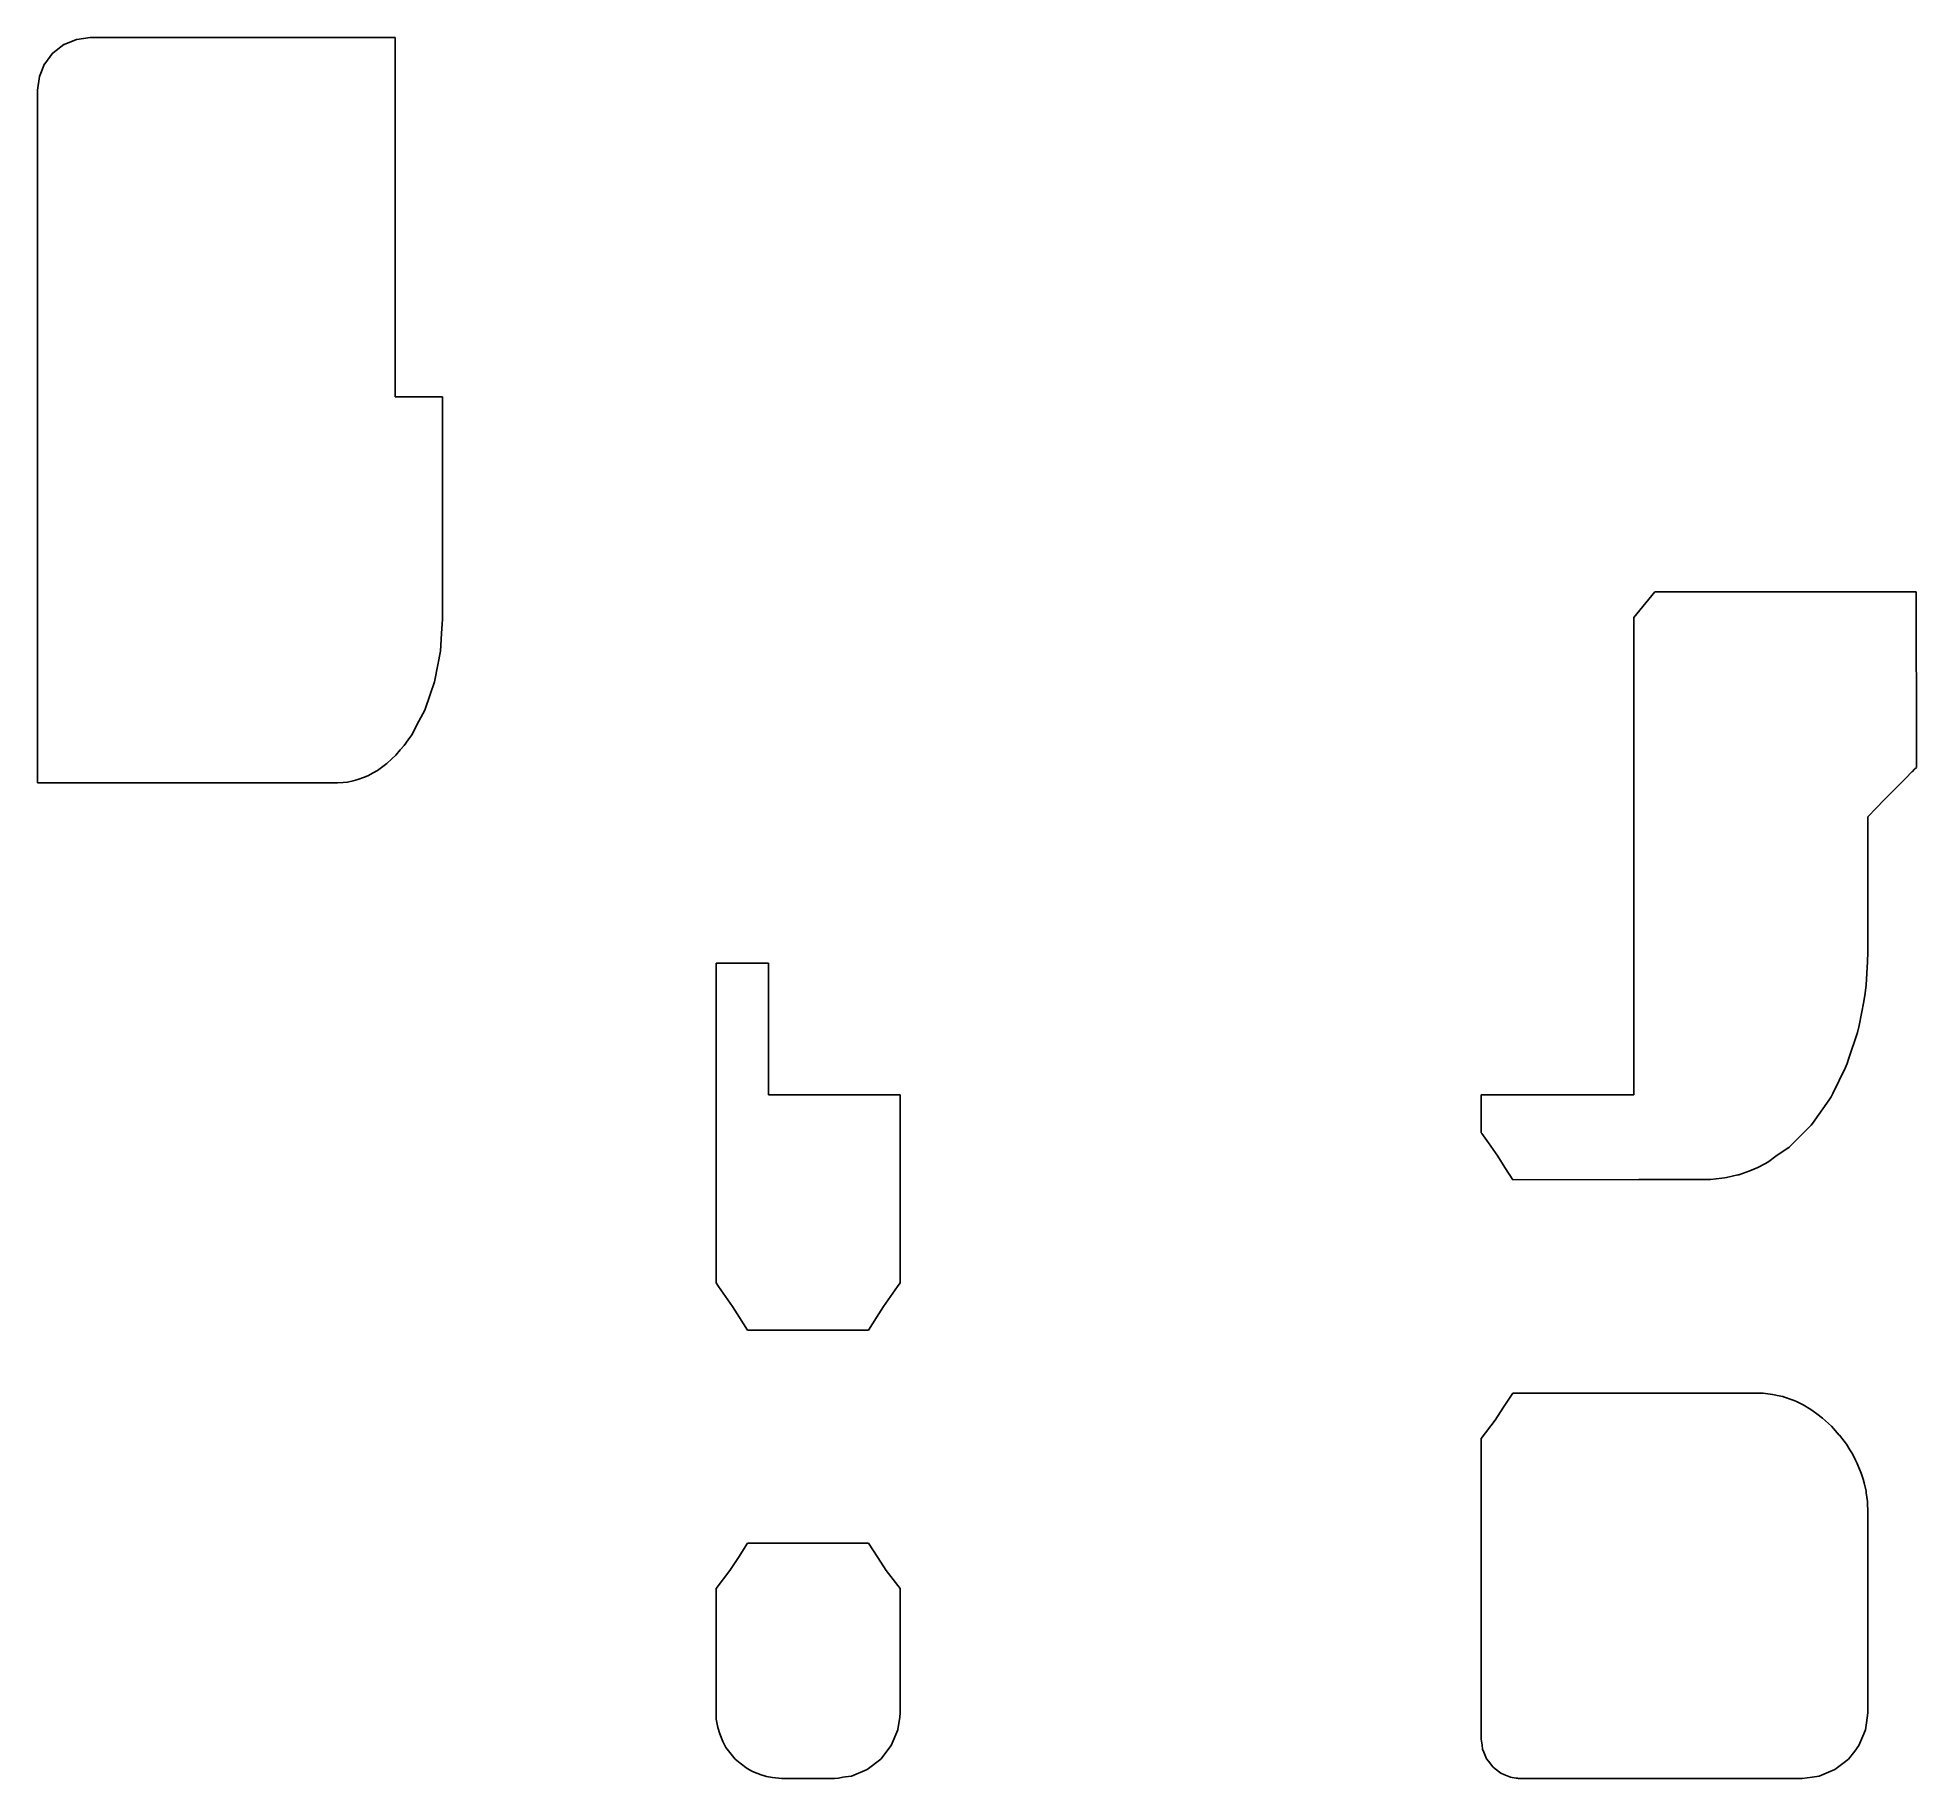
# Model space of a CAD drawing. Header units: metres. Extents: x 2.4 to 73.9, y -16 to 50.2.
import ezdxf

# ---------------------------------------------------------------- set-up
doc = ezdxf.new("R2010")
doc.units = ezdxf.units.M

msp = doc.modelspace()

# ---------------------------------------------------------------- linework, layer by layer
for p, q in [((3.405, 49.934), (3.882, 50.132)), ((3.882, 50.132), (3.888, 50.133)), ((3.888, 50.133), (4.4, 50.2)), ((4.4, 50.2), (4.501, 50.2)), ((4.501, 50.2), (4.509, 50.2)), ((4.509, 50.2), (4.518, 50.2)), ((4.518, 50.2), (4.526, 50.2)), ((4.526, 50.2), (4.534, 50.2)), ((4.534, 50.2), (4.539, 50.2)), ((4.539, 50.2), (15.895, 50.2)), ((15.895, 50.2), (15.9, 50.2)), ((15.9, 50.2), (15.906, 50.2)), ((15.906, 50.2), (15.913, 50.2)), ((15.913, 50.2), (15.92, 50.2)), ((15.92, 50.2), (15.926, 50.2)), ((15.926, 50.2), (16, 50.2)), ((16, 50.2), (16, 50.148)), ((16, 50.148), (16, 45.2)), ((16, 50.148), (16, 50.148)), ((2.671, 49.204), (2.986, 49.614)), ((2.986, 49.614), (2.99, 49.618)), ((2.99, 49.618), (3.4, 49.932)), ((3.4, 49.932), (3.405, 49.934)), ((2.401, 48.205), (2.468, 48.718)), ((2.468, 48.718), (2.47, 48.723)), ((2.47, 48.723), (2.668, 49.2)), ((2.668, 49.2), (2.671, 49.204)), ((2.4, 48.2), (2.401, 48.205)), ((2.4, 45.231), (2.4, 48.2)), ((2.4, 45.184), (2.4, 45.231)), ((2.4, 44.199), (2.4, 45.184)), ((16, 45.2), (16, 45.186)), ((16, 45.186), (16, 44.213)), ((2.4, 44.196), (2.4, 44.199)), ((2.4, 44.192), (2.4, 44.196)), ((2.4, 43.245), (2.4, 44.192)), ((16, 44.213), (16, 44.171)), ((16, 44.171), (16, 43.218)), ((2.4, 43.236), (2.4, 43.245)), ((2.4, 43.089), (2.4, 43.236)), ((2.4, 42.132), (2.4, 43.089)), ((16, 43.218), (16, 43.09)), ((16, 43.09), (16, 42.205)), ((16, 42.205), (16, 41.928)), ((2.4, 41.339), (2.4, 42.132)), ((16, 41.928), (16, 41.158)), ((2.4, 40.741), (2.4, 41.339)), ((2.4, 39.353), (2.4, 40.741)), ((16, 41.158), (16, 40.665)), ((16, 40.665), (16, 40.052)), ((16, 40.052), (16, 39.266)), ((2.4, 38.622), (2.4, 39.353)), ((2.4, 38.098), (2.4, 38.622)), ((16, 39.266), (16, 37.988)), ((2.4, 30.992), (2.4, 38.098)), ((16, 37.988), (16, 37.677)), ((16, 37.677), (16, 36.538)), ((16, 36.538), (17.141, 36.538)), ((17.141, 36.538), (17.8, 36.538)), ((17.8, 36.538), (17.8, 35.294)), ((17.8, 35.294), (17.8, 32.855)), ((17.8, 32.855), (17.8, 31.335)), ((2.4, 28.323), (2.4, 30.992)), ((17.8, 31.335), (17.8, 29.536)), ((17.8, 29.536), (17.8, 28.084)), ((63.9, 29.129), (63.108, 28.142)), ((64.205, 29.129), (63.9, 29.129)), ((64.298, 29.129), (64.205, 29.129)), ((64.339, 29.129), (64.298, 29.129)), ((66.052, 29.129), (64.339, 29.129)), ((68.27, 29.129), (66.052, 29.129)), ((73.835, 29.129), (68.27, 29.129)), ((73.85, 23.017), (73.835, 29.129)), ((2.4, 26.111), (2.4, 28.323)), ((17.8, 28.084), (17.765, 27.537)), ((63.101, 28.133), (63.1, 28.131)), ((63.1, 28.131), (63.1, 28.08)), ((63.1, 28.08), (63.1, 27.991)), ((63.1, 27.991), (63.1, 27.672)), ((63.108, 28.142), (63.101, 28.133)), ((17.765, 27.537), (17.723, 26.87)), ((63.1, 27.672), (63.1, 10)), ((17.723, 26.87), (17.621, 26.344)), ((2.4, 21.861), (2.4, 26.111)), ((17.621, 26.344), (17.496, 25.703)), ((17.329, 25.218), (17.126, 24.627)), ((17.496, 25.703), (17.329, 25.218)), ((17.126, 24.627), (16.902, 24.202)), ((16.628, 23.684), (16.497, 23.499)), ((16.902, 24.202), (16.628, 23.684)), ((16.022, 22.91), (15.87, 22.768)), ((16.195, 23.11), (16.022, 22.91)), ((16.338, 23.274), (16.195, 23.11)), ((16.497, 23.499), (16.338, 23.274)), ((73.849, 22.447), (73.85, 23.017)), ((15.164, 22.242), (14.961, 22.129)), ((15.331, 22.335), (15.164, 22.242)), ((15.526, 22.478), (15.331, 22.335)), ((15.686, 22.596), (15.526, 22.478)), ((15.87, 22.768), (15.686, 22.596)), ((73.449, 22.042), (73.678, 22.273)), ((73.678, 22.273), (73.686, 22.282)), ((73.686, 22.282), (73.781, 22.378)), ((73.781, 22.378), (73.849, 22.447)), ((8.661, 21.861), (2.4, 21.861)), ((13.8, 21.861), (8.661, 21.861)), ((14.015, 21.878), (13.8, 21.861)), ((14.192, 21.891), (14.015, 21.878)), ((14.405, 21.94), (14.192, 21.891)), ((14.58, 21.981), (14.405, 21.94)), ((14.789, 22.062), (14.58, 21.981)), ((14.961, 22.129), (14.789, 22.062)), ((72.628, 21.209), (72.94, 21.525)), ((72.94, 21.525), (73.155, 21.743)), ((73.155, 21.743), (73.43, 22.022)), ((73.43, 22.022), (73.449, 22.042)), ((72, 20.572), (72.315, 20.891)), ((72.315, 20.891), (72.628, 21.209)), ((72, 17.819), (72, 20.572)), ((72, 17.541), (72, 17.819)), ((72, 15.416), (72, 17.541)), ((71.933, 14.174), (71.987, 15.05)), ((71.987, 15.05), (72, 15.415)), ((72, 15.415), (72, 15.416)), ((72, 15.415), (72, 15.415)), ((28.2, 11.847), (28.2, 15)), ((28.2, 15), (29.749, 15)), ((29.749, 15), (30.2, 15)), ((30.2, 15), (30.2, 13.189)), ((71.845, 13.543), (71.899, 13.855)), ((71.899, 13.855), (71.933, 14.174)), ((30.2, 13.189), (30.2, 12.651)), ((71.671, 12.626), (71.845, 13.543)), ((30.2, 12.651), (30.2, 12.451)), ((30.2, 12.451), (30.2, 12.393)), ((30.2, 12.393), (30.2, 12.194)), ((30.2, 12.194), (30.2, 12.136)), ((71.285, 11.385), (71.607, 12.37)), ((71.607, 12.37), (71.671, 12.626)), ((28.2, 10.402), (28.2, 11.847)), ((30.2, 12.136), (30.2, 11.952)), ((30.2, 11.952), (30.2, 11.896)), ((30.2, 11.896), (30.2, 11.739)), ((30.2, 11.739), (30.2, 11.69)), ((30.2, 11.69), (30.2, 11.571)), ((30.2, 11.571), (30.2, 11.533)), ((30.2, 11.533), (30.2, 10.506)), ((70.667, 10.04), (71.143, 11.006)), ((71.143, 11.006), (71.22, 11.19)), ((71.22, 11.19), (71.285, 11.385)), ((28.2, 10.253), (28.2, 10.402)), ((28.2, 9.226), (28.2, 10.253)), ((30.2, 10.506), (30.2, 10)), ((70.604, 9.917), (70.667, 10.04)), ((30.2, 10), (33.723, 10)), ((33.723, 10), (35.2, 10)), ((35.2, 10), (35.2, 8.821)), ((35.2, 10), (35.2, 10)), ((59.277, 10), (57.3, 10)), ((57.3, 10), (57.3, 8.556)), ((59.411, 10), (59.277, 10)), ((62.617, 10), (59.411, 10)), ((63.1, 10), (62.617, 10)), ((69.897, 8.9), (70.532, 9.803)), ((70.532, 9.803), (70.604, 9.917)), ((28.2, 2.846), (28.2, 9.226)), ((35.2, 8.821), (35.2, 2.846)), ((69.011, 7.999), (69.802, 8.788)), ((69.802, 8.788), (69.851, 8.84)), ((69.851, 8.84), (69.897, 8.9)), ((57.3, 8.556), (57.318, 8.53)), ((57.318, 8.53), (57.573, 8.166)), ((57.573, 8.166), (57.928, 7.658)), ((68.502, 7.658), (68.978, 7.974)), ((68.978, 7.974), (68.995, 7.985)), ((68.995, 7.985), (69.011, 7.999)), ((57.928, 7.658), (58.199, 7.237)), ((58.199, 7.237), (58.5, 6.761)), ((67.514, 7.102), (67.82, 7.231)), ((67.82, 7.231), (68.113, 7.378)), ((68.113, 7.378), (68.232, 7.462)), ((68.232, 7.462), (68.502, 7.658)), ((58.5, 6.761), (63.293, 6.771)), ((63.293, 6.771), (66.024, 6.771)), ((66.024, 6.771), (66.452, 6.826)), ((66.452, 6.826), (66.552, 6.833)), ((66.552, 6.833), (66.632, 6.851)), ((66.632, 6.851), (67.061, 6.948)), ((67.061, 6.948), (67.099, 6.956)), ((67.099, 6.956), (67.514, 7.102)), ((28.298, 2.706), (28.2, 2.846)), ((28.828, 1.948), (28.298, 2.706)), ((35.102, 2.706), (34.572, 1.948)), ((35.2, 2.846), (35.102, 2.706)), ((29.099, 1.527), (28.828, 1.948)), ((29.4, 1.051), (29.099, 1.527)), ((34.301, 1.527), (34, 1.051)), ((34.572, 1.948), (34.301, 1.527)), ((32.023, 1.051), (29.4, 1.051)), ((34, 1.051), (32.023, 1.051)), ((58.5, -1.344), (58.152, -1.885)), ((62.517, -1.351), (58.5, -1.344)), ((68.023, -1.349), (62.517, -1.351)), ((68.371, -1.402), (68.023, -1.349)), ((68.393, -1.403), (68.371, -1.402)), ((68.557, -1.439), (68.393, -1.403)), ((58.152, -1.885), (57.83, -2.378)), ((68.771, -1.481), (68.557, -1.439)), ((68.801, -1.491), (68.771, -1.481)), ((69.158, -1.61), (68.801, -1.491)), ((69.29, -1.672), (69.158, -1.61)), ((69.545, -1.793), (69.29, -1.672)), ((69.838, -1.975), (69.545, -1.793)), ((69.924, -2.028), (69.838, -1.975)), ((70.061, -2.135), (69.924, -2.028)), ((70.283, -2.299), (70.061, -2.135)), ((57.83, -2.378), (57.3, -3.071)), ((70.395, -2.401), (70.283, -2.299)), ((70.617, -2.603), (70.395, -2.401)), ((70.918, -2.941), (70.617, -2.603)), ((57.3, -3.071), (57.3, -4.224)), ((70.919, -2.942), (70.918, -2.941)), ((70.92, -2.943), (70.919, -2.942)), ((71.185, -3.287), (70.92, -2.943)), ((71.321, -3.504), (71.185, -3.287)), ((71.414, -3.652), (71.321, -3.504)), ((57.3, -4.224), (57.3, -5.813)), ((71.539, -3.903), (71.414, -3.652)), ((71.603, -4.025), (71.539, -3.903)), ((71.627, -4.084), (71.603, -4.025)), ((71.753, -4.392), (71.627, -4.084)), ((71.824, -4.623), (71.753, -4.392)), ((71.866, -4.76), (71.824, -4.623)), ((71.933, -5.079), (71.866, -4.76)), ((71.942, -5.123), (71.933, -5.079)), ((71.944, -5.138), (71.942, -5.123)), ((71.986, -5.465), (71.944, -5.138)), ((71.991, -5.583), (71.986, -5.465)), ((72, -5.795), (71.991, -5.583)), ((57.3, -5.813), (57.3, -7.005)), ((72, -6.281), (72, -5.795)), ((72, -7.792), (72, -6.281)), ((29.052, -7.595), (29.4, -7.054)), ((29.4, -7.054), (31.017, -7.054)), ((31.017, -7.054), (34, -7.054)), ((34, -7.054), (34.348, -7.595)), ((57.3, -7.005), (57.3, -7.869)), ((28.73, -8.088), (29.052, -7.595)), ((34.348, -7.595), (34.67, -8.088)), ((72, -8.773), (72, -7.792)), ((72, -7.792), (72, -7.792)), ((28.2, -8.78), (28.73, -8.088)), ((34.67, -8.088), (35.2, -8.78)), ((57.3, -7.869), (57.3, -7.981)), ((57.3, -7.981), (57.3, -8.605)), ((28.2, -9.706), (28.2, -8.78)), ((35.2, -8.78), (35.2, -9.537)), ((35.2, -8.78), (35.2, -8.78)), ((57.3, -8.605), (57.3, -8.72)), ((57.3, -8.72), (57.3, -14.177)), ((72, -9.418), (72, -8.773)), ((28.2, -10.816), (28.2, -9.706)), ((35.2, -9.537), (35.2, -10.511)), ((72, -9.535), (72, -9.418)), ((72, -13.5), (72, -9.535)), ((35.2, -10.511), (35.2, -11.18)), ((28.2, -11.521), (28.2, -10.816)), ((35.2, -11.18), (35.2, -11.606)), ((28.2, -11.949), (28.2, -11.521)), ((28.2, -12.189), (28.2, -11.949)), ((35.2, -11.606), (35.2, -11.846)), ((35.2, -11.846), (35.2, -13.5)), ((28.2, -13.5), (28.2, -12.189)), ((28.203, -13.557), (28.2, -13.5)), ((28.212, -13.745), (28.203, -13.557)), ((35.2, -13.5), (35.192, -13.673)), ((71.95, -13.882), (72, -13.5)), ((28.246, -13.934), (28.212, -13.745)), ((28.266, -14.063), (28.246, -13.934)), ((28.34, -14.309), (28.266, -14.063)), ((35.113, -14.151), (34.867, -14.746)), ((35.115, -14.145), (35.113, -14.151)), ((35.116, -14.141), (35.115, -14.145)), ((35.192, -13.673), (35.116, -14.141)), ((57.3, -14.177), (57.3, -14.403)), ((71.813, -14.394), (71.915, -14.147)), ((71.915, -14.147), (71.95, -13.882)), ((28.46, -14.597), (28.34, -14.309)), ((28.579, -14.821), (28.46, -14.597)), ((28.774, -15.075), (28.579, -14.821)), ((34.864, -14.752), (34.472, -15.263)), ((34.867, -14.746), (34.864, -14.752)), ((57.3, -14.403), (57.3, -14.5)), ((57.3, -14.5), (57.311, -14.596)), ((57.311, -14.596), (57.319, -14.647)), ((57.319, -14.647), (57.331, -14.732)), ((57.331, -14.732), (57.351, -14.888)), ((57.351, -14.888), (57.397, -15)), ((57.397, -15), (57.501, -15.25)), ((71.268, -15.268), (71.503, -14.962)), ((71.503, -14.962), (71.665, -14.75)), ((71.665, -14.75), (71.813, -14.394)), ((28.932, -15.268), (28.774, -15.075)), ((29.113, -15.416), (28.932, -15.268)), ((29.384, -15.624), (29.113, -15.416)), ((29.584, -15.731), (29.384, -15.624)), ((33.947, -15.667), (33.351, -15.914)), ((33.952, -15.664), (33.947, -15.667)), ((34.463, -15.272), (33.952, -15.664)), ((34.468, -15.268), (34.463, -15.272)), ((34.472, -15.263), (34.468, -15.268)), ((57.501, -15.25), (57.574, -15.346)), ((57.574, -15.346), (57.739, -15.561)), ((57.739, -15.561), (57.835, -15.634)), ((57.835, -15.634), (58.05, -15.799)), ((70.503, -15.767), (70.75, -15.665)), ((70.75, -15.665), (71.056, -15.43)), ((71.056, -15.43), (71.268, -15.268)), ((29.911, -15.867), (29.584, -15.731)), ((30.123, -15.931), (29.911, -15.867)), ((30.346, -15.965), (30.123, -15.931)), ((30.7, -16), (30.346, -15.965)), ((31.218, -16), (30.7, -16)), ((32.7, -16), (31.218, -16)), ((32.864, -15.984), (32.7, -16)), ((33.02, -15.958), (32.864, -15.984)), ((33.34, -15.916), (33.02, -15.958)), ((33.345, -15.915), (33.34, -15.916)), ((33.351, -15.914), (33.345, -15.915)), ((58.05, -15.799), (58.162, -15.845)), ((58.162, -15.845), (58.412, -15.949)), ((58.412, -15.949), (58.482, -15.963)), ((58.482, -15.963), (58.635, -15.991)), ((58.635, -15.991), (58.677, -15.995)), ((58.677, -15.995), (58.718, -15.997)), ((58.718, -15.997), (58.738, -15.999)), ((58.738, -15.999), (58.78, -16)), ((58.78, -16), (58.8, -16)), ((58.8, -16), (62.526, -16)), ((62.526, -16), (69.5, -16)), ((69.5, -16), (69.882, -15.95)), ((69.882, -15.95), (70.147, -15.915)), ((70.147, -15.915), (70.503, -15.767))]:
    msp.add_line(p, q)

doc.saveas('drawing.dxf')
